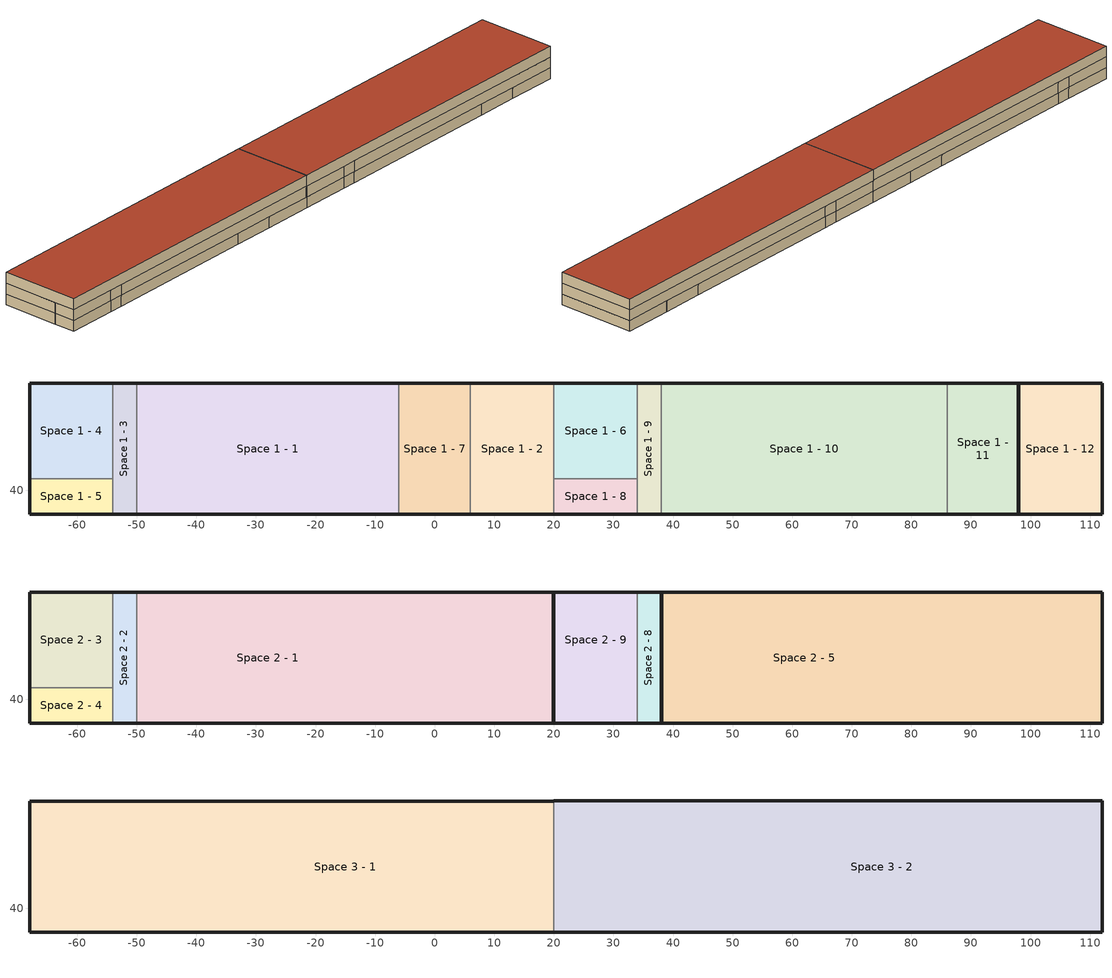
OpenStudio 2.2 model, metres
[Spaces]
Space 1 - 2
 floor ground: 6,58 20,58 20,42 20,36 6,36 z0
 wall outside: 6,36 20,36 / 20,58 6,58 z0:3
 wall to Space 1 - 7: 6,58 6,36 z0:3
 wall to Space 1 - 8: 20,36 20,42 z0:3
 wall to Space 1 - 6: 20,42 20,58 z0:3
 roof outside: 19.91,36 19.91,58 6,58 6,36 z3
Space 1 - 10
 floor ground: 38,58 86,58 86,36 38,36 z0
 wall outside: 86,58 38,58 / 38,36 86,36 z0:3
 wall to Space 1 - 11: 86,36 86,58 z0:3
 wall to Space 1 - 9: 38,58 38,36 z0:3
 roof outside: 38.09,36 38.09,58 38,58 38,36 z3
Space 1 - 4
 floor ground: -54,42 -68,42 -68,58 -54,58 z0
 wall outside: -54,58 -68,58 -68,42 z0:3
 wall to Space 1 - 3: -54,42 -54,58 z0:3
 wall to Space 1 - 5: -68,42 -54,42 z0:3
Space 1 - 8
 floor ground: 34,36 20,36 20,42 34,42 z0
 wall outside: 20,36 34,36 z0:3
 wall to Space 1 - 6: 34,42 20,42 z0:3
 wall to Space 1 - 9: 34,36 34,42 z0:3
Space 1 - 1
 floor ground: -6,36 -50,36 -50,58 -6,58 z0
 wall outside: -6,58 -50,58 / -50,36 -6,36 z0:3
 wall to Space 1 - 7: -6,36 -6,58 z0:3
 wall to Space 1 - 3: -50,58 -50,36 z0:3
Space 1 - 5
 floor ground: -54,36 -68,36 -68,42 -54,42 z0
 wall outside: -68,42 -68,36 -54,36 z0:3
 wall to Space 1 - 3: -54,36 -54,42 z0:3
Space 1 - 6
 floor ground: 20,58 34,58 34,42 20,42 z0
 wall outside: 34,58 20,58 z0:3
 wall to Space 1 - 9: 34,42 34,58 z0:3
Space 1 - 9
 floor ground: 34,58 38,58 38,36 34,36 34,42 z0
 wall outside: 38,58 34,58 / 34,36 38,36 z0:3
 roof outside: 34,42 34,36 38,36 38,58 34,58 z3
Space 1 - 7
 floor ground: 6,36 -6,36 -6,58 6,58 z0
 wall outside: -6,36 6,36 / 6,58 -6,58 z0:3
Space 1 - 3
 floor ground: -50,36 -54,36 -54,42 -54,58 -50,58 z0
 wall outside: -50,58 -54,58 / -54,36 -50,36 z0:3
Space 1 - 12
 floor ground: 97.91,58 98,58 112,58 112,36 98,36 97.91,36 z0
 wall outside: 98,58 97.91,58 97.91,36 98,36 112,36 112,58 98,58 z0:3
Space 1 - 11
 floor ground: 86,58 97.91,58 98,58 98,36 97.91,36 86,36 z0
 wall outside: 86,36 97.91,36 98,36 98,58 97.91,58 86,58 z0:3
 roof outside: 98,36 98,58 86,58 86,36 z3
Space 2 - 2
 floor to Space 1 - 3: -50,36 -54,36 -54,42 -54,58 -50,58 z3
 wall outside: -54,36 -50,36 / -50,58 -54,58 z3:6
 wall to Space 2 - 4: -54,42 -54,36 z3:6
 wall to Space 2 - 3: -54,58 -54,42 z3:6
 wall to Space 2 - 1: -50,36 -50,58 z3:6
Space 2 - 1
 floor to Space 1 - 1: -6,58 -6,36 -50,36 -50,58 z3
 floor ground: 20,58 20,36 6,36 6,58 z3
 floor to Space 1 - 7: 6,58 6,36 -6,36 -6,58 z3
 wall outside: -50,36 19.91,36 20,36 20,58 19.91,58 -50,58 z3:6
 roof outside: 20,58 19.91,58 -50,58 -50,36 19.91,36 20,36 z6
Space 2 - 9
 floor to Space 1 - 8: 34,42 34,36 20,36 20,42 z3
 floor to Space 1 - 6: 34,58 34,42 20,42 20,58 z3
 floor to Space 1 - 2: 20,58 20,36 19.91,36 19.91,58 z3
 wall outside: 34,58 20,58 19.91,58 19.91,36 20,36 34,36 z3:6
 wall to Space 2 - 8: 34,36 34,58 z3:6
Space 2 - 4
 floor to Space 1 - 5: -54,36 -68,36 -68,42 -54,42 z3
 wall outside: -68,42 -68,36 -54,36 z3:6
 wall to Space 2 - 3: -54,42 -68,42 z3:6
Space 2 - 8
 floor ground: 38,36 34,36 34,58 38,58 z3
 wall outside: 34,36 38,36 38,58 34,58 z3:6
Space 2 - 3
 floor to Space 1 - 4: -54,42 -68,42 -68,58 -54,58 z3
 wall outside: -54,58 -68,58 -68,42 z3:6
Space 2 - 5
 floor to Space 1 - 10: 86,58 86,36 38.09,36 38.09,58 z3
 floor to Space 1 - 12: 98,58 98,36 97.91,36 97.91,58 z3; 112,58 112,36 98,36 98,58 z3
 floor ground: 97.91,58 97.91,36 86,36 86,58 z3
 wall outside: 112,58 38.09,58 38.09,36 112,36 112,58 z3:6
Space 3 - 2
 floor to Space 2 - 5: 112,58 112,36 38.09,36 38.09,58 z6
 floor to Space 2 - 8: 38,58 38,36 34,36 34,58 z6
 floor to Space 2 - 9: 34,58 34,36 20,36 20,58 z6
 floor ground: 112,58.09 112,58 38.09,58 38.09,36 38,36 38,58 20,58 20,58.09 z6
 wall outside: 20,36 112,36 112,58.09 20,58.09 20,58 z6:9
 wall to Space 3 - 1: 20,58 20,36 z6:9
 roof outside: 20,58 20,36 112,36 112,58.09 20,58.09 z9
Space 3 - 1
 floor to Space 2 - 3: -54,58 -54,42 -68,42 -68,58 z6
 floor to Space 2 - 2: -50,58 -50,36 -54,36 -54,58 z6
 floor to Space 2 - 4: -54,42 -54,36 -68,36 -68,42 z6
 floor to Space 2 - 9: 20,58 20,36 19.91,36 19.91,58 z6
 floor ground: 19.91,58 19.91,36 -50,36 -50,58 z6
 wall outside: 20,58 -68,58 -68,36 20,36 z6:9
 roof outside: -68,36 20,36 20,58 -68,58 z9
[Building]
Building: Standards Number of Above Ground Stories=2; Standards Building Type=singlefamilyttached
[Site]
Denver Intl Ap_CO_USA: Latitude {deg}=39.83; Longitude {deg}=-104.65; Time Zone {hr}=-7; Elevation {m}=1650
[ClimateZones]
Climate Zone Institution Name 2=Building America; Climate Zone Document Year 2=0; Climate Zone Value 2=Cold
[Site:WaterMainsTemperature]
Calculation Method=Correlation; Annual Average Outdoor Air Temperature {C}=10.8753; Maximum Difference In Monthly Average Outdoor Air Temperatures {deltaC}=23.1524
[Site:GroundTemperature:BuildingSurface]
6.71221, 4.9416, 4.79814, 5.63626, 9.00496, 12.3608, 15.2732, 17.1228, 17.2883, 15.7979, 12.9685, 9.71588
[Site:GroundTemperature:Deep]
10.8753, 10.8753, 10.8753, 10.8753, 10.8753, 10.8753, 10.8753, 10.8753, 10.8753, 10.8753, 10.8753, 10.8753
[Space]
Name | Space Type | Thermal Zone | Building Unit
Space 3 - 2 | 117 | attic zone unit 2 | Building Unit 2
Space 2 - 2 | 112 | hallway 2 zone unit 1 | Building Unit 1
Space 1 - 2 | 113 | garage zone unit 1 | Building Unit 1
Space 3 - 1 | 117 | attic zone unit 1 | Building Unit 1
Space 2 - 1 | 112 | living 2 zone unit 1 | Building Unit 1
Space 1 - 10 | 112 | living 1 zone unit 2 | Building Unit 2
Space 1 - 4 | 114 | bedroom 1 zone unit 1 | Building Unit 1
Space 1 - 8 | 115 | bathroom 1 zone unit 2 | Building Unit 2
Space 1 - 1 | 112 | living 1 zone unit 1 | Building Unit 1
Space 2 - 9 | 114 | bedroom 2 zone unit 2 | Building Unit 2
Space 2 - 4 | 115 | bathroom 2 zone unit 1 | Building Unit 1
Space 2 - 8 | 112 | hallway 2 zone unit 2 | Building Unit 2
Space 1 - 5 | 115 | bathroom 1 zone unit 1 | Building Unit 1
Space 2 - 3 | 114 | bedroom 2 zone unit 1 | Building Unit 1
Space 1 - 6 | 114 | bedroom 1 zone unit 2 | Building Unit 2
Space 1 - 9 | 112 | hallway 1 zone unit 2 | Building Unit 2
Space 2 - 5 | 112 | living 2 zone unit 2 | Building Unit 2
Space 1 - 7 | 116 | kitchen zone unit 1 | Building Unit 1
Space 1 - 3 | 112 | hallway 1 zone unit 1 | Building Unit 1
Space 1 - 12 | 113 | garage zone unit 2 | Building Unit 2
Space 1 - 11 | 116 | kitchen zone unit 2 | Building Unit 2
[SpaceType]
Name | Standards Space Type
117 | attic
112 | living
113 | garage
114 | bedroom
115 | bathroom
116 | kitchen
[ThermalZone] Use Ideal Air Loads=No
living 1 zone unit 1; hallway 1 zone unit 1; bedroom 1 zone unit 1; bedroom 2 zone unit 1; bathroom 1 zone unit 1; bathroom 2 zone unit 1; kitchen zone unit 1; garage zone unit 1; attic zone unit 1; living 2 zone unit 1; hallway 2 zone unit 1; garage zone unit 2; kitchen zone unit 2; bedroom 2 zone unit 2; bathroom 1 zone unit 2; bedroom 1 zone unit 2; hallway 1 zone unit 2; living 1 zone unit 2; hallway 2 zone unit 2; living 2 zone unit 2; attic zone unit 2
[Sizing:Zone] Zone Cooling Design Supply Air Temperature Input Method=SupplyAirTemperature; Zone Cooling Design Supply Air Temperature {C}=14; Zone Cooling Design Supply Air Temperature Difference {deltaC}=11.11; Zone Heating Design Supply Air Temperature Input Method=SupplyAirTemperature; Zone Heating Design Supply Air Temperature {C}=40; Zone Heating Design Supply Air Temperature Difference {deltaC}=11.11; Zone Cooling Design Supply Air Humidity Ratio {kg-H2O/kg-air}=0.0085; Zone Heating Design Supply Air Humidity Ratio {kg-H2O/kg-air}=0.008; Cooling Design Air Flow Method=DesignDay; Heating Design Air Flow Method=DesignDay; Account for Dedicated Outdoor Air System=No; Dedicated Outdoor Air System Control Strategy=NeutralSupplyAir; Dedicated Outdoor Air Low Setpoint Temperature for Design {C}=autosize; Dedicated Outdoor Air High Setpoint Temperature for Design {C}=autosize
living 1 zone unit 1; hallway 1 zone unit 1; bedroom 1 zone unit 1; bedroom 2 zone unit 1; bathroom 1 zone unit 1; bathroom 2 zone unit 1; kitchen zone unit 1; garage zone unit 1; attic zone unit 1; living 2 zone unit 1; hallway 2 zone unit 1; garage zone unit 2; kitchen zone unit 2; bedroom 2 zone unit 2; bathroom 1 zone unit 2; bedroom 1 zone unit 2; hallway 1 zone unit 2; living 1 zone unit 2; hallway 2 zone unit 2; living 2 zone unit 2; attic zone unit 2
[BuildingUnit] Building Unit Feature Name 1=SizingInfoGarageFracUnderFinishedSpace; Building Unit Feature Data Type 1=Double; Building Unit Feature Value 1=0.5; Building Unit Feature Name 2=NumberOfBedrooms; Building Unit Feature Data Type 2=Integer; Building Unit Feature Value 2=2; Building Unit Feature Name 3=NumberOfBathrooms; Building Unit Feature Data Type 3=Double
Name | Building Unit Feature Value 3
Building Unit 1 | 2
Building Unit 2 | 1
